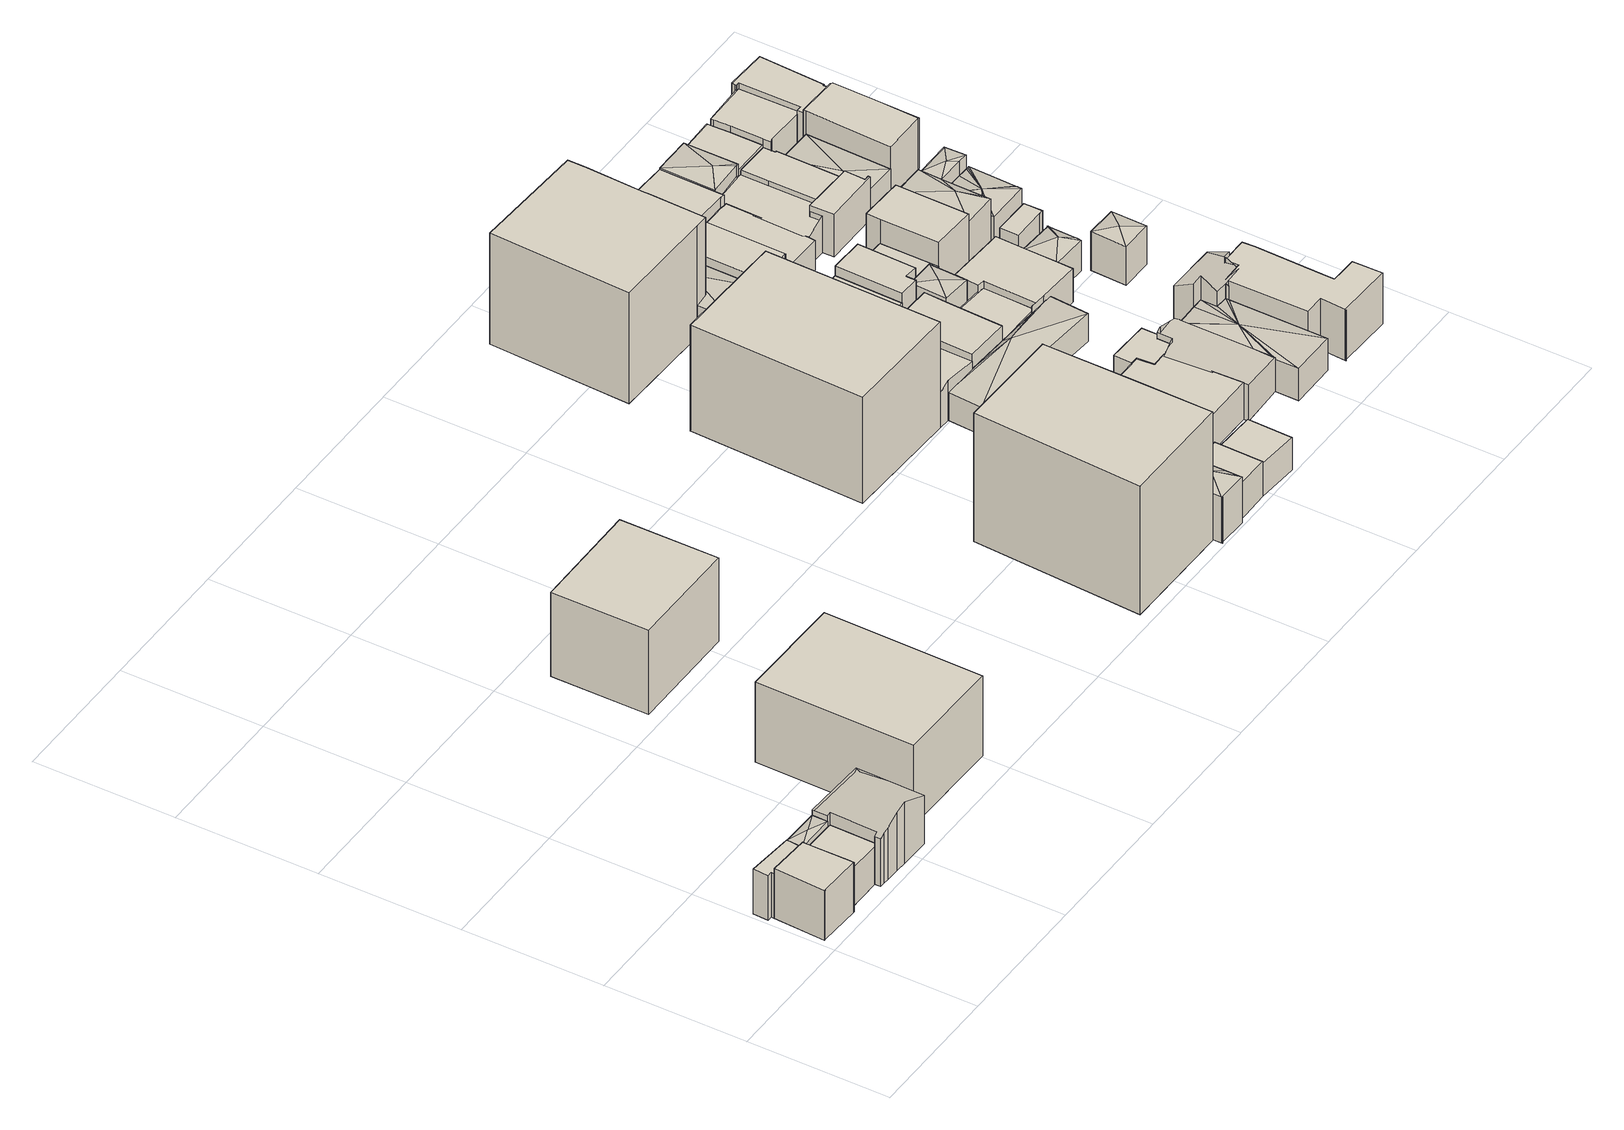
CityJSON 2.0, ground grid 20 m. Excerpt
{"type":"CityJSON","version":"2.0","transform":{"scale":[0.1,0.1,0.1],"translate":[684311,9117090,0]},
"CityObjects":{
"building1":{"type":"Building","attributes":{"Building Type":"Residential","Roof Shape":"flat","Roof Material":"Concrete Glazed Tile","Roof Material Code":"1","Roof Direction":"west","Building Height":7.71,"Roof Slope":12.7,"Footprint Area":44.81,"Solar PV Capacity Low":5.61,"Solar PV Capacity High":7.37,"Solar Annual Energy Low":8089,"Solar Annual Energy High":10661,"Suitable PV Area":33.49},"geometry":[{"type":"MultiSurface","lod":"2.2","boundaries":[[[0,1,2,3,4,5,6,7]],[[7,6,8,9]],[[6,5,10,8]],[[5,4,11,10]],[[4,3,12,11]],[[3,2,13,12]],[[2,1,14,13]],[[1,0,15,14]],[[0,7,9,15]],[[9,8,10,11,12,13,14,15]]]}]},
"building2":{"type":"Building","attributes":{"Building Type":"Residential","Roof Shape":"shed","Roof Material":"Concrete Glazed Tile","Roof Material Code":"1","Roof Direction":"west","Building Height":6.8,"Roof Slope":11.6,"Footprint Area":16.46,"Solar PV Capacity Low":2.06,"Solar PV Capacity High":2.71,"Solar Annual Energy Low":2972,"Solar Annual Energy High":3917,"Suitable PV Area":12.3},"geometry":[{"type":"MultiSurface","lod":"2.2","boundaries":[[[16,17,18,3,2,19,20,21]],[[21,20,22,23]],[[20,19,24,22]],[[19,2,25,24]],[[2,3,26,25]],[[3,18,27,26]],[[18,17,28,27]],[[17,16,29,28]],[[16,21,23,29]],[[23,22,24,25,26,27,28,29]]]}]},
"building3":{"type":"Building","attributes":{"Building Type":"Residential","Roof Shape":"shed","Roof Material":"Concrete Glazed Tile","Roof Material Code":"1","Roof Direction":"west","Building Height":5.78,"Roof Slope":17,"Footprint Area":42.95,"Solar PV Capacity Low":5.38,"Solar PV Capacity High":7.06,"Solar Annual Energy Low":7754,"Solar Annual Energy High":10219,"Suitable PV Area":32.1},"geometry":[{"type":"MultiSurface","lod":"2.2","boundaries":[[[30,31,20,19,2,1,0,32,33,34,35]],[[35,34,36,37]],[[34,33,38,36]],[[33,32,39,38]],[[32,0,40,39]],[[0,1,41,40]],[[1,2,42,41]],[[2,19,43,42]],[[19,20,44,43]],[[20,31,45,44]],[[31,30,46,45]],[[30,35,37,46]],[[37,36,38,39,40,41,42,43,44,45,46]]]}]},
"building4":{"type":"Building","attributes":{"Building Type":"Residential","Roof Shape":"hip","Roof Material":"Concrete Glazed Tile","Roof Material Code":"1","Roof Direction":"west","Building Height":6.68,"Roof Slope":26,"Footprint Area":12.5,"Solar PV Capacity Low":1.57,"Solar PV Capacity High":2.06,"Solar Annual Energy Low":2257,"Solar Annual Energy High":2975,"Suitable PV Area":9.35},"geometry":[{"type":"MultiSurface","lod":"2.2","boundaries":[[[47,21,20,30]],[[30,20,48,49]],[[20,21,50,48]],[[21,47,51,50]],[[47,30,49,51]],[[49,48,52]],[[48,50,52]],[[50,51,52]],[[51,49,52]]]}]},
"building5":{"type":"Building","attributes":{"Building Type":"Residential","Roof Shape":"gable","Roof Material":"Concrete Glazed Tile","Roof Material Code":"1","Roof Direction":"west","Building Height":7.38,"Roof Slope":26.6,"Footprint Area":88.79,"Solar PV Capacity Low":11.12,"Solar PV Capacity High":14.6,"Solar Annual Energy Low":16031,"Solar Annual Energy High":21128,"Suitable PV Area":66.37},"geometry":[{"type":"MultiSurface","lod":"2.2","boundaries":[[[30,35,34,33,53,54,55,56,57,58,59,47]],[[47,59,60,61]],[[59,58,62,60]],[[58,57,63,62]],[[57,56,64,63]],[[56,55,65,64]],[[55,54,66,65]],[[54,53,67,66]],[[53,33,68,67]],[[33,34,69,68]],[[34,35,70,69]],[[35,30,71,70]],[[30,47,61,71]],[[61,60,62,63,64,65,66,67,68,69,70,71]]]}]},
"building6":{"type":"Building","attributes":{"Building Type":"Office Building","Roof Shape":"flat","Roof Material":"Asbestos Sheet","Roof Material Code":"4","Roof Direction":"west","Building Height":12.41,"Roof Slope":12.3,"Footprint Area":343.64,"Solar PV Capacity Low":46.34,"Solar PV Capacity High":60.86,"Solar Annual Energy Low":66815,"Solar Annual Energy High":88057,"Suitable PV Area":276.63},"geometry":[{"type":"MultiSurface","lod":"2.2","boundaries":[[[72,73,74,75]],[[75,74,76,77]],[[74,73,78,76]],[[73,72,79,78]],[[72,75,77,79]],[[77,76,78,79]]]}]},
"building7":{"type":"Building","attributes":{"Building Type":"Office Building","Roof Shape":"flat","Roof Material":"Asbestos Sheet","Roof Material Code":"4","Roof Direction":"west","Building Height":12.97,"Roof Slope":8.5,"Footprint Area":219.44,"Solar PV Capacity Low":29.59,"Solar PV Capacity High":38.86,"Solar Annual Energy Low":42666,"Solar Annual Energy High":56231,"Suitable PV Area":176.65},"geometry":[{"type":"MultiSurface","lod":"2.2","boundaries":[[[80,81,82,83]],[[83,82,84,85]],[[82,81,86,84]],[[81,80,87,86]],[[80,83,85,87]],[[85,84,86,87]]]}]},
"building8":{"type":"Building","attributes":{"Building Type":"Office Building","Roof Shape":"flat","Roof Material":"Asbestos Sheet","Roof Material Code":"4","Roof Direction":"west","Building Height":19.92,"Roof Slope":11,"Footprint Area":381.51,"Solar PV Capacity Low":51.44,"Solar PV Capacity High":67.56,"Solar Annual Energy Low":74177,"Solar Annual Energy High":97759,"Suitable PV Area":307.11},"geometry":[{"type":"MultiSurface","lod":"2.2","boundaries":[[[88,89,90,91,92,93]],[[93,92,94,95]],[[92,91,96,94]],[[91,90,97,96]],[[90,89,98,97]],[[89,88,99,98]],[[88,93,95,99]],[[95,94,96,97,98,99]]]}]},
"building9":{"type":"Building","attributes":{"Building Type":"Residential","Roof Shape":"hip","Roof Material":"Concrete Glazed Tile","Roof Material Code":"1","Roof Direction":"west","Building Height":7.15,"Roof Slope":29.3,"Footprint Area":44.48,"Solar PV Capacity Low":5.57,"Solar PV Capacity High":7.31,"Solar Annual Energy Low":8030,"Solar Annual Energy High":10583,"Suitable PV Area":33.25},"geometry":[{"type":"MultiSurface","lod":"2.2","boundaries":[[[100,101,102,103,104,105,106,107,108]],[[108,107,109,110]],[[107,106,111,109]],[[106,105,112,111]],[[105,104,113,112]],[[104,103,114,113]],[[103,102,115,114]],[[102,101,116,115]],[[101,100,117,116]],[[100,108,110,117]],[[110,109,118]],[[109,111,118]],[[111,112,118]],[[112,113,118]],[[113,114,118]],[[114,115,118]],[[115,116,118]],[[116,117,118]],[[117,110,118]]]}]},
"building10":{"type":"Building","attributes":{"Building Type":"Office Building","Roof Shape":"flat","Roof Material":"Asbestos Sheet","Roof Material Code":"4","Roof Direction":"west","Building Height":16.39,"Roof Slope":7.3,"Footprint Area":411.35,"Solar PV Capacity Low":55.47,"Solar PV Capacity High":72.85,"Solar Annual Energy Low":79979,"Solar Annual Energy High":105406,"Suitable PV Area":331.14},"geometry":[{"type":"MultiSurface","lod":"2.2","boundaries":[[[119,120,121,122,123,124]],[[124,123,125,126]],[[123,122,127,125]],[[122,121,128,127]],[[121,120,129,128]],[[120,119,130,129]],[[119,124,126,130]],[[126,125,127,128,129,130]]]}]},
"building11":{"type":"Building","attributes":{"Building Type":"Residential","Roof Shape":"shed","Roof Material":"Concrete Glazed Tile","Roof Material Code":"1","Roof Direction":"west","Building Height":5.43,"Roof Slope":13.7,"Footprint Area":38.47,"Solar PV Capacity Low":4.82,"Solar PV Capacity High":6.33,"Solar Annual Energy Low":6945,"Solar Annual Energy High":9153,"Suitable PV Area":28.75},"geometry":[{"type":"MultiSurface","lod":"2.2","boundaries":[[[131,132,106,105,104,133]],[[133,104,134,135]],[[104,105,136,134]],[[105,106,137,136]],[[106,132,138,137]],[[132,131,139,138]],[[131,133,135,139]],[[135,134,136,137,138,139]]]}]},
"building12":{"type":"Building","attributes":{"Building Type":"Residential","Roof Shape":"gable","Roof Material":"Clay Tile Shingle","Roof Material Code":"3","Roof Direction":"west","Building Height":6.85,"Roof Slope":32.7,"Footprint Area":72.93,"Solar PV Capacity Low":9.13,"Solar PV Capacity High":11.99,"Solar Annual Energy Low":13167,"Solar Annual Energy High":17353,"Suitable PV Area":54.51},"geometry":[{"type":"MultiSurface","lod":"2.2","boundaries":[[[140,89,141,142]],[[142,141,143,144]],[[141,89,145,143]],[[89,140,146,145]],[[140,142,144,146]],[[144,143,145,146]]]}]},
"building13":{"type":"Building","attributes":{"Building Type":"Residential","Roof Shape":"shed","Roof Material":"Concrete Glazed Tile","Roof Material Code":"1","Roof Direction":"west","Building Height":4.95,"Roof Slope":10.5,"Footprint Area":38.25,"Solar PV Capacity Low":4.79,"Solar PV Capacity High":6.29,"Solar Annual Energy Low":6905,"Solar Annual Energy High":9101,"Suitable PV Area":28.59},"geometry":[{"type":"MultiSurface","lod":"2.2","boundaries":[[[147,148,149,131,133]],[[133,131,150,151]],[[131,149,152,150]],[[149,148,153,152]],[[148,147,154,153]],[[147,133,151,154]],[[151,150,152,153,154]]]}]},
"building14":{"type":"Building","attributes":{"Building Type":"Residential","Roof Shape":"flat","Roof Material":"Clay Tile Shingle","Roof Material Code":"3","Roof Direction":"west","Building Height":5.08,"Roof Slope":12.7,"Footprint Area":96.93,"Solar PV Capacity Low":12.14,"Solar PV Capacity High":15.94,"Solar Annual Energy Low":17500,"Solar Annual Energy High":23064,"Suitable PV Area":72.46},"geometry":[{"type":"MultiSurface","lod":"2.2","boundaries":[[[142,141,155,156,157]],[[157,156,158,159]],[[156,155,160,158]],[[155,141,161,160]],[[141,142,162,161]],[[142,157,159,162]],[[159,158,160,161,162]]]}]},
"building15":{"type":"Building","attributes":{"Building Type":"Residential","Roof Shape":"gable","Roof Material":"Concrete Glazed Tile","Roof Material Code":"1","Roof Direction":"west","Building Height":5.3,"Roof Slope":28.8,"Footprint Area":82.41,"Solar PV Capacity Low":10.32,"Solar PV Capacity High":13.55,"Solar Annual Energy Low":14879,"Solar Annual Energy High":19609,"Suitable PV Area":61.6},"geometry":[{"type":"MultiSurface","lod":"2.2","boundaries":[[[163,164,121,120,165,166]],[[166,165,167,168]],[[165,120,169,167]],[[120,121,170,169]],[[121,164,171,170]],[[164,163,172,171]],[[163,166,168,172]],[[168,167,169,170,171,172]]]}]},
"building16":{"type":"Building","attributes":{"Building Type":"Office Building","Roof Shape":"flat","Roof Material":"Asbestos Sheet","Roof Material Code":"4","Roof Direction":"west","Building Height":17.25,"Roof Slope":12.2,"Footprint Area":331.02,"Solar PV Capacity Low":44.63,"Solar PV Capacity High":58.62,"Solar Annual Energy Low":64361,"Solar Annual Energy High":84822,"Suitable PV Area":266.47},"geometry":[{"type":"MultiSurface","lod":"2.2","boundaries":[[[173,174,175,176,177,178,179,180]],[[180,179,181,182]],[[179,178,183,181]],[[178,177,184,183]],[[177,176,185,184]],[[176,175,186,185]],[[175,174,187,186]],[[174,173,188,187]],[[173,180,182,188]],[[182,181,183,184,185,186,187,188]]]}]},
"building17":{"type":"Building","attributes":{"Building Type":"Residential","Roof Shape":"flat","Roof Material":"Concrete Glazed Tile","Roof Material Code":"1","Roof Direction":"west","Building Height":4.42,"Roof Slope":5.8,"Footprint Area":50.9,"Solar PV Capacity Low":6.37,"Solar PV Capacity High":8.37,"Solar Annual Energy Low":9190,"Solar Annual Energy High":12112,"Suitable PV Area":38.05},"geometry":[{"type":"MultiSurface","lod":"2.2","boundaries":[[[189,122,190,191]],[[191,190,192,193]],[[190,122,194,192]],[[122,189,195,194]],[[189,191,193,195]],[[193,192,194,195]]]}]},
"building18":{"type":"Building","attributes":{"Building Type":"Residential","Roof Shape":"flat","Roof Material":"Clay Tile Shingle","Roof Material Code":"3","Roof Direction":"west","Building Height":5.66,"Roof Slope":13,"Footprint Area":86.89,"Solar PV Capacity Low":10.88,"Solar PV Capacity High":14.29,"Solar Annual Energy Low":15687,"Solar Annual Energy High":20674,"Suitable PV Area":64.95},"geometry":[{"type":"MultiSurface","lod":"2.2","boundaries":[[[196,197,198,199,200,201,157,156]],[[156,157,202,203]],[[157,201,204,202]],[[201,200,205,204]],[[200,199,206,205]],[[199,198,207,206]],[[198,197,208,207]],[[197,196,209,208]],[[196,156,203,209]],[[203,202,204,205,206,207,208,209]]]}]},
"building19":{"type":"Building","attributes":{"Building Type":"Residential","Roof Shape":"hip","Roof Material":"Concrete Glazed Tile","Roof Material Code":"1","Roof Direction":"west","Building Height":4.27,"Roof Slope":25.8,"Footprint Area":113.42,"Solar PV Capacity Low":14.2,"Solar PV Capacity High":18.65,"Solar Annual Energy Low":20478,"Solar Annual Energy High":26988,"Suitable PV Area":84.78},"geometry":[{"type":"MultiSurface","lod":"2.2","boundaries":[[[210,211,212,213,214,215,166,165,216]],[[216,165,217,218]],[[165,166,219,217]],[[166,215,220,219]],[[215,214,221,220]],[[214,213,222,221]],[[213,212,223,222]],[[212,211,224,223]],[[211,210,225,224]],[[210,216,218,225]],[[218,217,226]],[[217,219,226]],[[219,220,226]],[[220,221,226]],[[221,222,226]],[[222,223,226]],[[223,224,226]],[[224,225,226]],[[225,218,226]]]}]},
"building20":{"type":"Building","attributes":{"Building Type":"Residential","Roof Shape":"flat","Roof Material":"Concrete Glazed Tile","Roof Material Code":"1","Roof Direction":"west","Building Height":6.6,"Roof Slope":11.1,"Footprint Area":71.75,"Solar PV Capacity Low":8.98,"Solar PV Capacity High":11.8,"Solar Annual Energy Low":12953,"Solar Annual Energy High":17071,"Suitable PV Area":53.63},"geometry":[{"type":"MultiSurface","lod":"2.2","boundaries":[[[163,166,215,227,228,229]],[[229,228,230,231]],[[228,227,232,230]],[[227,215,233,232]],[[215,166,234,233]],[[166,163,235,234]],[[163,229,231,235]],[[231,230,232,233,234,235]]]}]},
"building21":{"type":"Building","attributes":{"Building Type":"Residential","Roof Shape":"hip","Roof Material":"Concrete Glazed Tile","Roof Material Code":"1","Roof Direction":"west","Building Height":4.93,"Roof Slope":20.6,"Footprint Area":71.55,"Solar PV Capacity Low":8.96,"Solar PV Capacity High":11.77,"Solar Annual Energy Low":12918,"Solar Annual Energy High":17025,"Suitable PV Area":53.49},"geometry":[{"type":"MultiSurface","lod":"2.2","boundaries":[[[236,237,238,239,176,175,174,240,241]],[[241,240,242,243]],[[240,174,244,242]],[[174,175,245,244]],[[175,176,246,245]],[[176,239,247,246]],[[239,238,248,247]],[[238,237,249,248]],[[237,236,250,249]],[[236,241,243,250]],[[243,242,251]],[[242,244,251]],[[244,245,251]],[[245,246,251]],[[246,247,251]],[[247,248,251]],[[248,249,251]],[[249,250,251]],[[250,243,251]]]}]},
"building22":{"type":"Building","attributes":{"Building Type":"Residential","Roof Shape":"flat","Roof Material":"Concrete Glazed Tile","Roof Material Code":"1","Roof Direction":"west","Building Height":6.3,"Roof Slope":7.9,"Footprint Area":51.66,"Solar PV Capacity Low":6.47,"Solar PV Capacity High":8.49,"Solar Annual Energy Low":9326,"Solar Annual Energy High":12291,"Suitable PV Area":38.61},"geometry":[{"type":"MultiSurface","lod":"2.2","boundaries":[[[191,190,252,253]],[[253,252,254,255]],[[252,190,256,254]],[[190,191,257,256]],[[191,253,255,257]],[[255,254,256,257]]]}]},
"building23":{"type":"Building","attributes":{"Building Type":"Residential","Roof Shape":"shed","Roof Material":"Concrete Glazed Tile","Roof Material Code":"1","Roof Direction":"west","Building Height":5.68,"Roof Slope":18.6,"Footprint Area":25.92,"Solar PV Capacity Low":3.25,"Solar PV Capacity High":4.26,"Solar Annual Energy Low":4680,"Solar Annual Energy High":6169,"Suitable PV Area":19.38},"geometry":[{"type":"MultiSurface","lod":"2.2","boundaries":[[[200,199,198,197,258,259,260,261,262]],[[262,261,263,264]],[[261,260,265,263]],[[260,259,266,265]],[[259,258,267,266]],[[258,197,208,267]],[[197,198,268,208]],[[198,199,269,268]],[[199,200,270,269]],[[200,262,264,270]],[[264,263,265,266,267,208,268,269,270]]]}]},
"building24":{"type":"Building","attributes":{"Building Type":"Residential","Roof Shape":"gable","Roof Material":"Clay Tile Shingle","Roof Material Code":"3","Roof Direction":"west","Building Height":5.34,"Roof Slope":34.5,"Footprint Area":86.13,"Solar PV Capacity Low":10.78,"Solar PV Capacity High":14.16,"Solar Annual Energy Low":15551,"Solar Annual Energy High":20494,"Suitable PV Area":64.38},"geometry":[{"type":"MultiSurface","lod":"2.2","boundaries":[[[271,272,273,260,259,258,197,196,274,275]],[[275,274,276,277]],[[274,196,278,276]],[[196,197,279,278]],[[197,258,280,279]],[[258,259,281,280]],[[259,260,282,281]],[[260,273,283,282]],[[273,272,284,283]],[[272,271,285,284]],[[271,275,277,285]],[[277,276,278,279,280,281,282,283,284,285]]]}]},
"building25":{"type":"Building","attributes":{"Building Type":"Residential","Roof Shape":"shed","Roof Material":"Concrete Glazed Tile","Roof Material Code":"1","Roof Direction":"west","Building Height":6.65,"Roof Slope":10.3,"Footprint Area":42.31,"Solar PV Capacity Low":5.3,"Solar PV Capacity High":6.96,"Solar Annual Energy Low":7639,"Solar Annual Energy High":10068,"Suitable PV Area":31.63},"geometry":[{"type":"MultiSurface","lod":"2.2","boundaries":[[[238,286,287,288,178,177,176,239]],[[239,176,289,290]],[[176,177,291,289]],[[177,178,292,291]],[[178,288,293,292]],[[288,287,294,293]],[[287,286,295,294]],[[286,238,296,295]],[[238,239,290,296]],[[290,289,291,292,293,294,295,296]]]}]},
"building26":{"type":"Building","attributes":{"Building Type":"Residential","Roof Shape":"gable","Roof Material":"Clay Tile Shingle","Roof Material Code":"3","Roof Direction":"west","Building Height":4.08,"Roof Slope":25.5,"Footprint Area":53.15,"Solar PV Capacity Low":6.66,"Solar PV Capacity High":8.74,"Solar Annual Energy Low":9597,"Solar Annual Energy High":12648,"Suitable PV Area":39.73},"geometry":[{"type":"MultiSurface","lod":"2.2","boundaries":[[[297,228,215,227,214,298,299]],[[299,298,300,301]],[[298,214,302,300]],[[214,227,303,302]],[[227,215,304,303]],[[215,228,305,304]],[[228,297,306,305]],[[297,299,301,306]],[[301,300,302,303,304,305,306]]]}]},
"building27":{"type":"Building","attributes":{"Building Type":"Residential","Roof Shape":"shed","Roof Material":"Concrete Glazed Tile","Roof Material Code":"1","Roof Direction":"west","Building Height":7.69,"Roof Slope":16,"Footprint Area":44.32,"Solar PV Capacity Low":5.55,"Solar PV Capacity High":7.29,"Solar Annual Energy Low":8002,"Solar Annual Energy High":10546,"Suitable PV Area":33.13},"geometry":[{"type":"MultiSurface","lod":"2.2","boundaries":[[[252,307,308,309,310,253]],[[253,310,311,312]],[[310,309,313,311]],[[309,308,314,313]],[[308,307,315,314]],[[307,252,316,315]],[[252,253,312,316]],[[311,313,314,315,316,312]]]}]},
"building28":{"type":"Building","attributes":{"Building Type":"Residential","Roof Shape":"hip","Roof Material":"Concrete Glazed Tile","Roof Material Code":"1","Roof Direction":"west","Building Height":6.68,"Roof Slope":21.3,"Footprint Area":22.33,"Solar PV Capacity Low":2.8,"Solar PV Capacity High":3.67,"Solar Annual Energy Low":4031,"Solar Annual Energy High":5312,"Suitable PV Area":16.69},"geometry":[{"type":"MultiSurface","lod":"2.2","boundaries":[[[317,318,319,320]],[[320,319,321,322]],[[319,318,323,321]],[[318,317,324,323]],[[317,320,322,324]],[[322,321,325]],[[321,323,325]],[[323,324,325]],[[324,322,325]]]}]},
"building29":{"type":"Building","attributes":{"Building Type":"Residential","Roof Shape":"gable","Roof Material":"Concrete Glazed Tile","Roof Material Code":"1","Roof Direction":"west","Building Height":6.24,"Roof Slope":32.3,"Footprint Area":67.84,"Solar PV Capacity Low":8.49,"Solar PV Capacity High":11.16,"Solar Annual Energy Low":12249,"Solar Annual Energy High":16143,"Suitable PV Area":50.71},"geometry":[{"type":"MultiSurface","lod":"2.2","boundaries":[[[326,327,328,329,330,237,236,241]],[[241,236,331,332]],[[236,237,333,331]],[[237,330,334,333]],[[330,329,335,334]],[[329,328,336,335]],[[328,327,337,336]],[[327,326,338,337]],[[326,241,332,338]],[[332,331,333,334,335,336,337,338]]]}]},
"building30":{"type":"Building","attributes":{"Building Type":"Residential","Roof Shape":"hip","Roof Material":"Clay Tile Shingle","Roof Material Code":"3","Roof Direction":"west","Building Height":5,"Roof Slope":20.8,"Footprint Area":107.09,"Solar PV Capacity Low":13.41,"Solar PV Capacity High":17.61,"Solar Annual Energy Low":19334,"Solar Annual Energy High":25480,"Suitable PV Area":80.05},"geometry":[{"type":"MultiSurface","lod":"2.2","boundaries":[[[339,340,341,342,343,344,345,272,271,346,347,275]],[[275,347,348,349]],[[347,346,350,348]],[[346,271,351,350]],[[271,272,352,351]],[[272,345,353,352]],[[345,344,354,353]],[[344,343,355,354]],[[343,342,356,355]],[[342,341,357,356]],[[341,340,358,357]],[[340,339,359,358]],[[339,275,349,359]],[[349,348,360]],[[348,350,360]],[[350,351,360]],[[351,352,360]],[[352,353,360]],[[353,354,360]],[[354,355,360]],[[355,356,360]],[[356,357,360]],[[357,358,360]],[[358,359,360]],[[359,349,360]]]}]},
"building31":{"type":"Building","attributes":{"Building Type":"Residential","Roof Shape":"flat","Roof Material":"Concrete Glazed Tile","Roof Material Code":"1","Roof Direction":"west","Building Height":7.03,"Roof Slope":5.3,"Footprint Area":45.78,"Solar PV Capacity Low":5.73,"Solar PV Capacity High":7.53,"Solar Annual Energy Low":8265,"Solar Annual Energy High":10893,"Suitable PV Area":34.22},"geometry":[{"type":"MultiSurface","lod":"2.2","boundaries":[[[361,362,287,286,238,237,330,329]],[[329,330,363,364]],[[330,237,365,363]],[[237,238,366,365]],[[238,286,367,366]],[[286,287,368,367]],[[287,362,369,368]],[[362,361,370,369]],[[361,329,364,370]],[[364,363,365,366,367,368,369,370]]]}]},
"building32":{"type":"Building","attributes":{"Building Type":"Residential","Roof Shape":"shed","Roof Material":"Concrete Glazed Tile","Roof Material Code":"1","Roof Direction":"west","Building Height":4.39,"Roof Slope":12.7,"Footprint Area":41.68,"Solar PV Capacity Low":5.22,"Solar PV Capacity High":6.85,"Solar Annual Energy Low":7525,"Solar Annual Energy High":9918,"Suitable PV Area":31.16},"geometry":[{"type":"MultiSurface","lod":"2.2","boundaries":[[[371,372,373,310,309]],[[309,310,374,375]],[[310,373,376,374]],[[373,372,377,376]],[[372,371,378,377]],[[371,309,375,378]],[[375,374,376,377,378]]]}]},
"building33":{"type":"Building","attributes":{"Building Type":"Residential","Roof Shape":"flat","Roof Material":"Concrete Glazed Tile","Roof Material Code":"1","Roof Direction":"west","Building Height":4.65,"Roof Slope":14.4,"Footprint Area":73.61,"Solar PV Capacity Low":9.22,"Solar PV Capacity High":12.1,"Solar Annual Energy Low":13289,"Solar Annual Energy High":17514,"Suitable PV Area":55.02},"geometry":[{"type":"MultiSurface","lod":"2.2","boundaries":[[[379,380,381,382,383,384,328,327,326]],[[326,327,385,386]],[[327,328,387,385]],[[328,384,388,387]],[[384,383,389,388]],[[383,382,390,389]],[[382,381,391,390]],[[381,380,392,391]],[[380,379,393,392]],[[379,326,386,393]],[[386,385,387,388,389,390,391,392,393]]]}]},
"building34":{"type":"Building","attributes":{"Building Type":"Residential","Roof Shape":"shed","Roof Material":"Concrete Aluminum Tile","Roof Material Code":"2","Roof Direction":"west","Building Height":5.18,"Roof Slope":11.7,"Footprint Area":90.76,"Solar PV Capacity Low":11.36,"Solar PV Capacity High":14.93,"Solar Annual Energy Low":16386,"Solar Annual Energy High":21596,"Suitable PV Area":67.84},"geometry":[{"type":"MultiSurface","lod":"2.2","boundaries":[[[212,394,395,396,397,398,399,299,298,214,213]],[[213,214,400,401]],[[214,298,402,400]],[[298,299,403,402]],[[299,399,404,403]],[[399,398,405,404]],[[398,397,406,405]],[[397,396,407,406]],[[396,395,408,407]],[[395,394,409,408]],[[394,212,410,409]],[[212,213,401,410]],[[401,400,402,403,404,405,406,407,408,409,410]]]}]},
"building35":{"type":"Building","attributes":{"Building Type":"Residential","Roof Shape":"shed","Roof Material":"Concrete Glazed Tile","Roof Material Code":"1","Roof Direction":"west","Building Height":6.22,"Roof Slope":18.7,"Footprint Area":53.18,"Solar PV Capacity Low":6.66,"Solar PV Capacity High":8.75,"Solar Annual Energy Low":9602,"Solar Annual Energy High":12654,"Suitable PV Area":39.75},"geometry":[{"type":"MultiSurface","lod":"2.2","boundaries":[[[411,412,362,361,329,328,384,383,413]],[[413,383,414,415]],[[383,384,416,414]],[[384,328,417,416]],[[328,329,418,417]],[[329,361,419,418]],[[361,362,420,419]],[[362,412,421,420]],[[412,411,422,421]],[[411,413,415,422]],[[415,414,416,417,418,419,420,421,422]]]}]},
"building36":{"type":"Building","attributes":{"Building Type":"Residential","Roof Shape":"gable","Roof Material":"Concrete Glazed Tile","Roof Material Code":"1","Roof Direction":"west","Building Height":7.06,"Roof Slope":32.3,"Footprint Area":32.73,"Solar PV Capacity Low":4.1,"Solar PV Capacity High":5.38,"Solar Annual Energy Low":5909,"Solar Annual Energy High":7788,"Suitable PV Area":24.46},"geometry":[{"type":"MultiSurface","lod":"2.2","boundaries":[[[345,344,343,342,341,342,423,424,425,426,427,428]],[[428,427,429,430]],[[427,426,431,429]],[[426,425,432,431]],[[425,424,433,432]],[[424,423,434,433]],[[423,342,435,434]],[[342,341,436,435]],[[342,343,437,435]],[[343,344,438,437]],[[344,345,439,438]],[[345,428,430,439]],[[430,429,431,432,433,434,435,436,435,437,438,439]]]}]},
"building37":{"type":"Building","attributes":{"Building Type":"Residential","Roof Shape":"shed","Roof Material":"Concrete Glazed Tile","Roof Material Code":"1","Roof Direction":"west","Building Height":7.94,"Roof Slope":10.4,"Footprint Area":67.96,"Solar PV Capacity Low":8.51,"Solar PV Capacity High":11.18,"Solar Annual Energy Low":12270,"Solar Annual Energy High":16171,"Suitable PV Area":50.8},"geometry":[{"type":"MultiSurface","lod":"2.2","boundaries":[[[371,440,441,442,372]],[[372,442,443,444]],[[442,441,445,443]],[[441,440,446,445]],[[440,371,447,446]],[[371,372,444,447]],[[444,443,445,446,447]]]}]},
"building38":{"type":"Building","attributes":{"Building Type":"Residential","Roof Shape":"flat","Roof Material":"Clay Tile Shingle","Roof Material Code":"3","Roof Direction":"west","Building Height":7.9,"Roof Slope":12,"Footprint Area":119.37,"Solar PV Capacity Low":14.95,"Solar PV Capacity High":19.63,"Solar Annual Energy Low":21552,"Solar Annual Energy High":28404,"Suitable PV Area":89.23},"geometry":[{"type":"MultiSurface","lod":"2.2","boundaries":[[[448,426,425,424,423,342,341,449,450,451,452,453,454,455,456,457]],[[457,456,458,459]],[[456,455,460,458]],[[455,454,461,460]],[[454,453,462,461]],[[453,452,463,462]],[[452,451,464,463]],[[451,450,465,464]],[[450,449,466,465]],[[449,341,467,466]],[[341,342,468,467]],[[342,423,469,468]],[[423,424,470,469]],[[424,425,471,470]],[[425,426,472,471]],[[426,448,473,472]],[[448,457,459,473]],[[459,458,460,461,462,463,464,465,466,467,468,469,470,471,472,473]]]}]},
"building39":{"type":"Building","attributes":{"Building Type":"Residential","Roof Shape":"gable","Roof Material":"Concrete Glazed Tile","Roof Material Code":"1","Roof Direction":"west","Building Height":4.28,"Roof Slope":27.6,"Footprint Area":72.75,"Solar PV Capacity Low":9.11,"Solar PV Capacity High":11.96,"Solar Annual Energy Low":13134,"Solar Annual Energy High":17310,"Suitable PV Area":54.38},"geometry":[{"type":"MultiSurface","lod":"2.2","boundaries":[[[474,475,476,477,478,479,480,413,383,382,381]],[[381,382,481,482]],[[382,383,483,481]],[[383,413,484,483]],[[413,480,485,484]],[[480,479,486,485]],[[479,478,487,486]],[[478,477,488,487]],[[477,476,489,488]],[[476,475,490,489]],[[475,474,491,490]],[[474,381,482,491]],[[482,481,483,484,485,486,487,488,489,490,491]]]}]},
"building40":{"type":"Building","attributes":{"Building Type":"Residential","Roof Shape":"hip","Roof Material":"Clay Tile Shingle","Roof Material Code":"3","Roof Direction":"west","Building Height":4.68,"Roof Slope":28,"Footprint Area":26.83,"Solar PV Capacity Low":3.36,"Solar PV Capacity High":4.41,"Solar Annual Energy Low":4844,"Solar Annual Energy High":6385,"Suitable PV Area":20.06},"geometry":[{"type":"MultiSurface","lod":"2.2","boundaries":[[[396,395,492,493,494,495,496]],[[496,495,497,498]],[[495,494,499,497]],[[494,493,500,499]],[[493,492,501,500]],[[492,395,502,501]],[[395,396,503,502]],[[396,496,498,503]],[[498,497,504]],[[497,499,504]],[[499,500,504]],[[500,501,504]],[[501,502,504]],[[502,503,504]],[[503,498,504]]]}]},
"building41":{"type":"Building","attributes":{"Building Type":"Residential","Roof Shape":"flat","Roof Material":"Concrete Glazed Tile","Roof Material Code":"1","Roof Direction":"west","Building Height":6.58,"Roof Slope":8.3,"Footprint Area":25.25,"Solar PV Capacity Low":3.16,"Solar PV Capacity High":4.15,"Solar Annual Energy Low":4558,"Solar Annual Energy High":6007,"Suitable PV Area":18.87},"geometry":[{"type":"MultiSurface","lod":"2.2","boundaries":[[[505,506,507,476,475,508,509]],[[509,508,510,511]],[[508,475,512,510]],[[475,476,513,512]],[[476,507,514,513]],[[507,506,515,514]],[[506,505,516,515]],[[505,509,511,516]],[[511,510,512,513,514,515,516]]]}]},
"building42":{"type":"Building","attributes":{"Building Type":"Residential","Roof Shape":"hip","Roof Material":"Concrete Glazed Tile","Roof Material Code":"1","Roof Direction":"west","Building Height":6.38,"Roof Slope":29.3,"Footprint Area":43.14,"Solar PV Capacity Low":5.4,"Solar PV Capacity High":7.09,"Solar Annual Energy Low":7789,"Solar Annual Energy High":10265,"Suitable PV Area":32.25},"geometry":[{"type":"MultiSurface","lod":"2.2","boundaries":[[[413,517,480,479,518,411]],[[411,518,519,520]],[[518,479,521,519]],[[479,480,522,521]],[[480,517,523,522]],[[517,413,524,523]],[[413,411,520,524]],[[520,519,525]],[[519,521,525]],[[521,522,525]],[[522,523,525]],[[523,524,525]],[[524,520,525]]]}]},
"building43":{"type":"Building","attributes":{"Building Type":"Residential","Roof Shape":"shed","Roof Material":"Concrete Glazed Tile","Roof Material Code":"1","Roof Direction":"west","Building Height":6.08,"Roof Slope":12.9,"Footprint Area":14.24,"Solar PV Capacity Low":1.78,"Solar PV Capacity High":2.34,"Solar Annual Energy Low":2570,"Solar Annual Energy High":3387,"Suitable PV Area":10.64},"geometry":[{"type":"MultiSurface","lod":"2.2","boundaries":[[[526,527,528,529,530,531]],[[531,530,532,533]],[[530,529,534,532]],[[529,528,535,534]],[[528,527,536,535]],[[527,526,537,536]],[[526,531,533,537]],[[533,532,534,535,536,537]]]}]},
"building44":{"type":"Building","attributes":{"Building Type":"Residential","Roof Shape":"hip","Roof Material":"Concrete Glazed Tile","Roof Material Code":"1","Roof Direction":"west","Building Height":6.71,"Roof Slope":23,"Footprint Area":51.96,"Solar PV Capacity Low":6.51,"Solar PV Capacity High":8.54,"Solar Annual Energy Low":9381,"Solar Annual Energy High":12364,"Suitable PV Area":38.84},"geometry":[{"type":"MultiSurface","lod":"2.2","boundaries":[[[440,538,539,540,541,441]],[[441,541,542,543]],[[541,540,544,542]],[[540,539,545,544]],[[539,538,546,545]],[[538,440,547,546]],[[440,441,543,547]],[[543,542,548]],[[542,544,548]],[[544,545,548]],[[545,546,548]],[[546,547,548]],[[547,543,548]]]}]},
"building45":{"type":"Building","attributes":{"Building Type":"Residential","Roof Shape":"hip","Roof Material":"Concrete Glazed Tile","Roof Material Code":"1","Roof Direction":"west","Building Height":5.97,"Roof Slope":24.7,"Footprint Area":22.94,"Solar PV Capacity Low":2.87,"Solar PV Capacity High":3.77,"Solar Annual Energy Low":4142,"Solar Annual Energy High":5459,"Suitable PV Area":17.15},"geometry":[{"type":"MultiSurface","lod":"2.2","boundaries":[[[549,550,551,552]],[[552,551,553,554]],[[551,550,555,553]],[[550,549,556,555]],[[549,552,554,556]],[[554,553,557]],[[553,555,557]],[[555,556,557]],[[556,554,557]]]}]},
"building46":{"type":"Building","attributes":{"Building Type":"Residential","Roof Shape":"flat","Roof Material":"Concrete Glazed Tile","Roof Material Code":"1","Roof Direction":"west","Building Height":5.12,"Roof Slope":5.3,"Footprint Area":59.04,"Solar PV Capacity Low":7.39,"Solar PV Capacity High":9.71,"Solar Annual Energy Low":10658,"Solar Annual Energy High":14047,"Suitable PV Area":44.13},"geometry":[{"type":"MultiSurface","lod":"2.2","boundaries":[[[558,559,560,561,562,478,477,476,507,563]],[[563,507,564,565]],[[507,476,566,564]],[[476,477,567,566]],[[477,478,568,567]],[[478,562,569,568]],[[562,561,570,569]],[[561,560,571,570]],[[560,559,572,571]],[[559,558,573,572]],[[558,563,565,573]],[[565,564,566,567,568,569,570,571,572,573]]]}]},
"building47":{"type":"Building","attributes":{"Building Type":"Residential","Roof Shape":"gable","Roof Material":"Concrete Glazed Tile","Roof Material Code":"1","Roof Direction":"west","Building Height":5.41,"Roof Slope":26.7,"Footprint Area":42.54,"Solar PV Capacity Low":5.33,"Solar PV Capacity High":7,"Solar Annual Energy Low":7681,"Solar Annual Energy High":10123,"Suitable PV Area":31.8},"geometry":[{"type":"MultiSurface","lod":"2.2","boundaries":[[[574,518,479,575,576,577,578,579,580]],[[580,579,581,582]],[[579,578,583,581]],[[578,577,584,583]],[[577,576,585,584]],[[576,575,586,585]],[[575,479,587,586]],[[479,518,588,587]],[[518,574,589,588]],[[574,580,582,589]],[[582,581,583,584,585,586,587,588,589]]]}]},
"building48":{"type":"Building","attributes":{"Building Type":"Residential","Roof Shape":"hip","Roof Material":"Concrete Glazed Tile","Roof Material Code":"1","Roof Direction":"west","Building Height":4.21,"Roof Slope":27.5,"Footprint Area":47.39,"Solar PV Capacity Low":5.93,"Solar PV Capacity High":7.79,"Solar Annual Energy Low":8557,"Solar Annual Energy High":11277,"Suitable PV Area":35.43},"geometry":[{"type":"MultiSurface","lod":"2.2","boundaries":[[[590,591,592,593,594,595,596,597,598,540,539,599,538]],[[538,599,600,601]],[[599,539,602,600]],[[539,540,603,602]],[[540,598,604,603]],[[598,597,605,604]],[[597,596,606,605]],[[596,595,607,606]],[[595,594,608,607]],[[594,593,609,608]],[[593,592,610,609]],[[592,591,611,610]],[[591,590,612,611]],[[590,538,601,612]],[[601,600,613]],[[600,602,613]],[[602,603,613]],[[603,604,613]],[[604,605,613]],[[605,606,613]],[[606,607,613]],[[607,608,613]],[[608,609,613]],[[609,610,613]],[[610,611,613]],[[611,612,613]],[[612,601,613]]]}]},
"building49":{"type":"Building","attributes":{"Building Type":"Residential","Roof Shape":"hip","Roof Material":"Concrete Glazed Tile","Roof Material Code":"1","Roof Direction":"west","Building Height":4.2,"Roof Slope":22.8,"Footprint Area":65.6,"Solar PV Capacity Low":8.21,"Solar PV Capacity High":10.79,"Solar Annual Energy Low":11844,"Solar Annual Energy High":15609,"Suitable PV Area":49.04},"geometry":[{"type":"MultiSurface","lod":"2.2","boundaries":[[[558,563,507,506,505,614,615]],[[615,614,616,617]],[[614,505,618,616]],[[505,506,619,618]],[[506,507,620,619]],[[507,563,621,620]],[[563,558,622,621]],[[558,615,617,622]],[[617,616,623]],[[616,618,623]],[[618,619,623]],[[619,620,623]],[[620,621,623]],[[621,622,623]],[[622,617,623]]]}]},
"building50":{"type":"Building","attributes":{"Building Type":"Residential","Roof Shape":"hip","Roof Material":"Concrete Glazed Tile","Roof Material Code":"1","Roof Direction":"west","Building Height":6.43,"Roof Slope":27.3,"Footprint Area":16.03,"Solar PV Capacity Low":2.01,"Solar PV Capacity High":2.64,"Solar Annual Energy Low":2894,"Solar Annual Energy High":3814,"Suitable PV Area":11.98},"geometry":[{"type":"MultiSurface","lod":"2.2","boundaries":[[[596,624,625,598,597]],[[597,598,626,627]],[[598,625,628,626]],[[625,624,629,628]],[[624,596,630,629]],[[596,597,627,630]],[[627,626,631]],[[626,628,631]],[[628,629,631]],[[629,630,631]],[[630,627,631]]]}]},
"building51":{"type":"Building","attributes":{"Building Type":"Residential","Roof Shape":"gable","Roof Material":"Concrete Glazed Tile","Roof Material Code":"1","Roof Direction":"west","Building Height":6.36,"Roof Slope":26.2,"Footprint Area":55.11,"Solar PV Capacity Low":6.9,"Solar PV Capacity High":9.06,"Solar Annual Energy Low":9950,"Solar Annual Energy High":13113,"Suitable PV Area":41.2},"geometry":[{"type":"MultiSurface","lod":"2.2","boundaries":[[[562,561,632,633,634,635,636,637,638,578,577,576,575]],[[575,576,639,640]],[[576,577,641,639]],[[577,578,642,641]],[[578,638,643,642]],[[638,637,644,643]],[[637,636,645,644]],[[636,635,646,645]],[[635,634,647,646]],[[634,633,648,647]],[[633,632,649,648]],[[632,561,650,649]],[[561,562,651,650]],[[562,575,640,651]],[[639,641,642,643,644,645,646,647,648,649,650,651,640]]]}]},
"building52":{"type":"Building","attributes":{"Building Type":"Residential","Roof Shape":"gable","Roof Material":"Concrete Glazed Tile","Roof Material Code":"1","Roof Direction":"west","Building Height":7.62,"Roof Slope":31,"Footprint Area":77.57,"Solar PV Capacity Low":9.71,"Solar PV Capacity High":12.76,"Solar Annual Energy Low":14005,"Solar Annual Energy High":18457,"Suitable PV Area":57.98},"geometry":[{"type":"MultiSurface","lod":"2.2","boundaries":[[[652,653,615,614,654,655,656]],[[656,655,657,658]],[[655,654,659,657]],[[654,614,660,659]],[[614,615,661,660]],[[615,653,662,661]],[[653,652,663,662]],[[652,656,658,663]],[[658,657,659,660,661,662,663]]]}]},
"building53":{"type":"Building","attributes":{"Building Type":"Residential","Roof Shape":"shed","Roof Material":"Concrete Glazed Tile","Roof Material Code":"1","Roof Direction":"west","Building Height":7.13,"Roof Slope":17.7,"Footprint Area":57.03,"Solar PV Capacity Low":7.14,"Solar PV Capacity High":9.38,"Solar Annual Energy Low":10297,"Solar Annual Energy High":13570,"Suitable PV Area":42.63},"geometry":[{"type":"MultiSurface","lod":"2.2","boundaries":[[[664,665,666,667,637,636,635,634,633,615,653,652,668]],[[668,652,669,670]],[[652,653,671,669]],[[653,615,672,671]],[[615,633,673,672]],[[633,634,674,673]],[[634,635,675,674]],[[635,636,676,675]],[[636,637,677,676]],[[637,667,678,677]],[[667,666,679,678]],[[666,665,680,679]],[[665,664,681,680]],[[664,668,670,681]],[[670,669,671,672,673,674,675,676,677,678,679,680,681]]]}]}
},
"vertices":[
[74,24,0],[74,84,0],[74,90,0],[14,93,0],[10,20,0],[12,20,0],[73,18,0],[74,18,0],[73,18,77],[74,18,77],[12,20,77],[10,20,77],[14,93,77],[74,90,77],[74,84,77],[74,24,77],
[8,119,0],[7,97,0],[14,97,0],[74,91,0],[75,91,0],[77,114,0],[75,91,68],[77,114,68],[74,91,68],[74,90,68],[14,93,69],[14,97,69],[7,97,69],[8,119,69],
[133,91,0],[76,91,0],[75,24,0],[131,24,0],[137,24,0],[138,91,0],[137,24,58],[138,91,58],[131,24,58],[75,24,60],[74,24,60],[74,84,60],[74,90,60],[74,91,60],[75,91,60],[76,91,60],[133,91,58],
[133,113,0],[75,91,67],[133,91,67],[77,114,67],[133,113,67],[105,102,69],
[131,16,0],[139,16,0],[147,15,0],[167,15,0],[183,14,0],[226,13,0],[229,110,0],[229,110,74],[133,113,75],[226,13,75],[183,14,95],[167,15,90],[147,15,81],[139,16,78],[131,16,74],[131,24,74],[137,24,77],[138,91,77],[133,91,75],
[405,263,0],[251,265,0],[249,42,0],[403,40,0],[249,42,124],[403,40,124],[251,265,124],[405,263,124],
[419,558,0],[260,557,0],[260,420,0],[420,420,0],[260,420,130],[420,420,130],[260,557,130],[419,558,130],
[890,17,0],[891,123,0],[892,257,0],[892,256,0],[739,259,0],[726,18,0],[739,259,199],[726,18,199],[892,256,199],[892,257,199],[891,123,199],[890,17,199],
[891,4,0],[891,5,0],[936,4,0],[936,6,0],[936,8,0],[936,27,0],[936,78,0],[936,103,0],[891,103,0],[936,103,71],[891,103,71],[936,78,71],[936,27,71],[936,8,71],[936,6,71],[936,4,71],[891,5,71],[891,4,71],[921,38,76],
[730,409,0],[899,404,0],[901,521,0],[901,528,0],[903,651,0],[738,655,0],[903,651,164],[738,655,164],[901,528,164],[901,521,164],[899,404,164],[730,409,164],
[992,70,0],[992,77,0],[991,9,0],[936,8,56],[991,9,54],[936,27,56],[936,78,56],[992,77,54],[992,70,54],
[894,237,0],[957,120,0],[956,236,0],[957,120,68],[956,236,69],[891,123,68],[894,237,71],
[1052,5,0],[1054,66,0],[1054,69,0],[992,70,51],[991,9,51],[1054,69,49],[1054,66,49],[1052,5,50],
[957,103,0],[1030,104,0],[1029,236,0],[1030,104,51],[1029,236,51],[957,103,51],[957,120,51],[956,236,51],
[972,513,0],[972,519,0],[916,403,0],[968,402,0],[916,403,62],[968,402,55],[899,404,53],[901,521,54],[972,519,53],[972,513,53],
[743,744,0],[892,740,0],[911,740,0],[913,818,0],[913,831,0],[916,911,0],[916,936,0],[751,944,0],[916,936,172],[751,944,172],[916,911,172],[913,831,172],[913,818,172],[911,740,172],[892,740,172],[743,744,172],
[903,623,0],[954,526,0],[957,621,0],[954,526,44],[957,621,44],[901,528,44],[903,623,44],
[1102,104,0],[1098,213,0],[1075,212,0],[1073,236,0],[1062,236,0],[1061,236,0],[1029,236,57],[1030,104,57],[1061,236,57],[1062,236,57],[1073,236,57],[1075,212,57],[1098,213,57],[1102,104,57],
[1129,338,0],[1133,394,0],[1119,394,0],[1094,395,0],[1094,396,0],[1032,399,0],[913,355,0],[916,403,43],[913,355,43],[968,402,43],[1032,399,43],[1094,396,43],[1094,395,43],[1119,394,43],[1133,394,43],[1129,338,43],[1036,389,49],
[1032,400,0],[1035,476,0],[1037,511,0],[1035,476,66],[1037,511,66],[1032,400,66],[1032,399,66],[968,402,66],[972,513,66],
[961,811,0],[961,816,0],[958,817,0],[931,818,0],[891,691,0],[960,691,0],[891,691,49],[960,691,49],[892,740,49],[911,740,49],[913,818,49],[931,818,49],[958,817,49],[961,816,49],[961,811,49],[931,771,55],
[1009,525,0],[1011,620,0],[1009,525,63],[1011,620,63],[954,526,63],[957,621,63],
[1118,214,0],[1118,235,0],[1125,235,0],[1125,261,0],[1063,262,0],[1125,261,57],[1063,262,58],[1125,235,57],[1118,235,57],[1118,214,57],[1075,212,58],[1073,236,58],[1062,236,58],
[1164,230,0],[1164,232,0],[1163,238,0],[1102,97,0],[1166,99,0],[1102,97,56],[1166,99,53],[1102,104,56],[1098,213,53],[1118,214,66],[1118,235,66],[1125,235,70],[1163,238,55],[1164,232,55],[1164,230,55],
[961,900,0],[962,903,0],[962,909,0],[913,818,67],[931,818,67],[913,831,67],[916,911,67],[962,909,66],[962,903,66],[961,900,66],[958,817,67],
[1097,471,0],[1102,395,0],[1106,470,0],[1102,395,43],[1106,470,41],[1094,396,46],[1032,400,41],[1032,399,41],[1035,476,42],[1097,471,44],
[1039,524,0],[1039,538,0],[1059,537,0],[1061,619,0],[1061,619,77],[1011,620,78],[1059,537,77],[1039,538,78],[1039,524,78],[1009,525,78],
[1082,479,0],[1084,533,0],[1042,534,0],[1040,482,0],[1042,534,67],[1040,482,67],[1084,533,67],[1082,479,67],[1062,507,70],
[1013,691,0],[1016,692,0],[1016,813,0],[1010,813,0],[1007,813,0],[961,811,63],[960,691,62],[961,816,63],[1007,813,67],[1010,813,66],[1016,813,63],[1016,692,62],[1013,691,64],
[1166,66,0],[1232,66,0],[1232,205,0],[1232,209,0],[1214,210,0],[1214,233,0],[1198,233,0],[1166,128,0],[1167,99,0],[1167,99,50],[1166,99,50],[1166,128,50],[1164,230,50],[1164,232,50],[1198,233,50],[1214,233,50],[1214,210,50],[1232,209,50],[1232,205,50],[1232,66,50],[1166,66,50],[1193,167,55],
[1015,900,0],[1011,901,0],[1007,813,70],[1010,813,70],[961,816,70],[958,817,70],[961,900,70],[962,903,70],[1011,901,70],[1015,900,70],
[1110,536,0],[1110,618,0],[1106,618,0],[1061,619,45],[1059,537,45],[1106,618,44],[1110,618,44],[1110,536,44],
[1013,686,0],[1072,685,0],[1073,696,0],[1075,812,0],[1071,812,0],[1065,813,0],[1016,692,46],[1013,691,46],[1016,813,46],[1065,813,46],[1071,812,46],[1075,812,46],[1073,696,46],[1072,685,46],[1013,686,46],
[1182,392,0],[1183,416,0],[1184,465,0],[1185,502,0],[1097,505,0],[1094,471,0],[1094,396,54],[1094,395,54],[1102,395,54],[1106,470,53],[1094,471,54],[1097,505,54],[1185,502,52],[1184,465,52],[1183,416,52],[1182,392,52],[1119,394,53],
[1072,903,0],[1011,904,0],[1071,825,0],[1071,812,62],[1071,825,62],[1065,813,62],[1016,813,64],[1010,813,64],[1015,900,64],[1011,901,64],[1011,904,64],[1072,903,62],
[1262,210,0],[1263,210,0],[1263,229,0],[1273,229,0],[1273,260,0],[1198,261,0],[1273,260,71],[1198,261,71],[1273,229,84],[1263,229,84],[1263,210,73],[1262,210,73],[1232,209,73],[1232,205,71],[1214,210,73],[1214,233,87],[1198,233,86],
[1176,534,0],[1177,637,0],[1111,638,0],[1111,638,81],[1110,618,81],[1177,637,79],[1176,534,79],[1110,536,81],
[1302,229,0],[1233,94,0],[1261,94,0],[1259,57,0],[1259,58,0],[1341,56,0],[1340,98,0],[1301,99,0],[1301,116,0],[1303,211,0],[1301,116,79],[1303,211,79],[1301,99,79],[1340,98,79],[1341,56,79],[1259,58,79],[1259,57,79],[1261,94,79],[1233,94,79],[1232,205,79],[1232,209,79],[1262,210,79],[1263,210,79],[1263,229,79],[1273,229,79],[1302,229,79],
[1104,695,0],[1104,713,0],[1133,712,0],[1133,788,0],[1133,827,0],[1127,827,0],[1124,827,0],[1075,812,45],[1073,696,44],[1071,812,43],[1071,825,43],[1124,827,47],[1127,827,46],[1133,827,43],[1133,788,43],[1133,712,43],[1104,713,56],[1104,695,57],
[1237,414,0],[1238,421,0],[1238,422,0],[1239,463,0],[1240,462,0],[1239,463,47],[1240,462,47],[1238,422,47],[1238,421,47],[1237,414,47],[1183,416,47],[1184,465,47],[1223,438,52],
[1187,682,0],[1180,682,0],[1181,711,0],[1105,679,0],[1187,679,0],[1105,679,66],[1187,679,66],[1104,713,66],[1133,712,66],[1181,711,66],[1180,682,66],[1187,682,66],
[1072,825,0],[1127,903,0],[1127,903,64],[1072,903,64],[1127,827,64],[1124,827,64],[1072,825,64],[1071,825,64],[1103,848,69],
[1192,474,0],[1240,474,0],[1246,474,0],[1246,500,0],[1241,500,0],[1192,501,0],[1241,500,61],[1192,501,61],[1246,500,61],[1246,474,61],[1240,474,61],[1192,474,61],
[1226,534,0],[1226,543,0],[1227,605,0],[1228,637,0],[1228,637,67],[1177,637,67],[1227,605,67],[1226,543,67],[1226,534,67],[1176,534,67],[1212,575,72],
[1242,354,0],[1288,354,0],[1289,404,0],[1244,405,0],[1289,404,60],[1244,405,60],[1288,354,60],[1242,354,60],[1266,379,64],
[1185,802,0],[1185,809,0],[1183,809,0],[1183,815,0],[1183,826,0],[1184,711,0],[1181,711,51],[1184,711,51],[1133,712,51],[1133,788,51],[1133,827,51],[1183,826,51],[1183,815,51],[1183,809,51],[1185,809,51],[1185,802,51],
[1181,904,0],[1183,827,0],[1183,872,0],[1182,895,0],[1182,899,0],[1182,903,0],[1182,904,0],[1182,903,54],[1182,904,54],[1182,899,54],[1182,895,54],[1183,872,54],[1183,827,54],[1127,827,54],[1127,903,54],[1181,904,55],
[1225,529,0],[1288,529,0],[1288,535,0],[1288,538,0],[1290,604,0],[1287,604,0],[1284,604,0],[1269,605,0],[1230,605,0],[1226,540,0],[1226,540,42],[1226,534,42],[1226,543,42],[1227,605,42],[1230,605,42],[1269,605,42],[1284,604,42],[1287,604,42],[1290,604,42],[1288,538,42],[1288,535,42],[1288,529,42],[1225,529,42],[1256,565,48],
[1237,681,0],[1240,801,0],[1237,681,42],[1240,801,42],[1187,682,42],[1180,682,42],[1181,711,42],[1184,711,42],[1185,802,42],[1199,724,47],
[1283,634,0],[1229,634,0],[1230,605,64],[1269,605,64],[1229,634,64],[1283,634,64],[1284,604,64],[1259,617,67],
[1186,816,0],[1240,814,0],[1248,814,0],[1247,900,0],[1244,900,0],[1242,900,0],[1241,900,0],[1183,872,64],[1183,827,64],[1182,895,64],[1182,899,64],[1241,900,67],[1242,900,66],[1244,900,65],[1247,900,64],[1248,814,64],[1240,814,67],[1186,816,65],[1183,815,64],[1183,826,64],
[1298,803,0],[1240,805,0],[1296,679,0],[1299,679,0],[1303,803,0],[1299,679,78],[1303,803,76],[1296,679,80],[1237,681,76],[1240,801,78],[1240,805,78],[1298,803,79],
[1300,813,0],[1305,906,0],[1243,907,0],[1242,902,0],[1298,813,0],[1298,803,72],[1298,813,72],[1240,805,73],[1240,801,73],[1240,814,73],[1248,814,73],[1247,900,73],[1244,900,73],[1242,900,73],[1242,902,73],[1243,907,73],[1305,906,71],[1300,813,71]
]}
